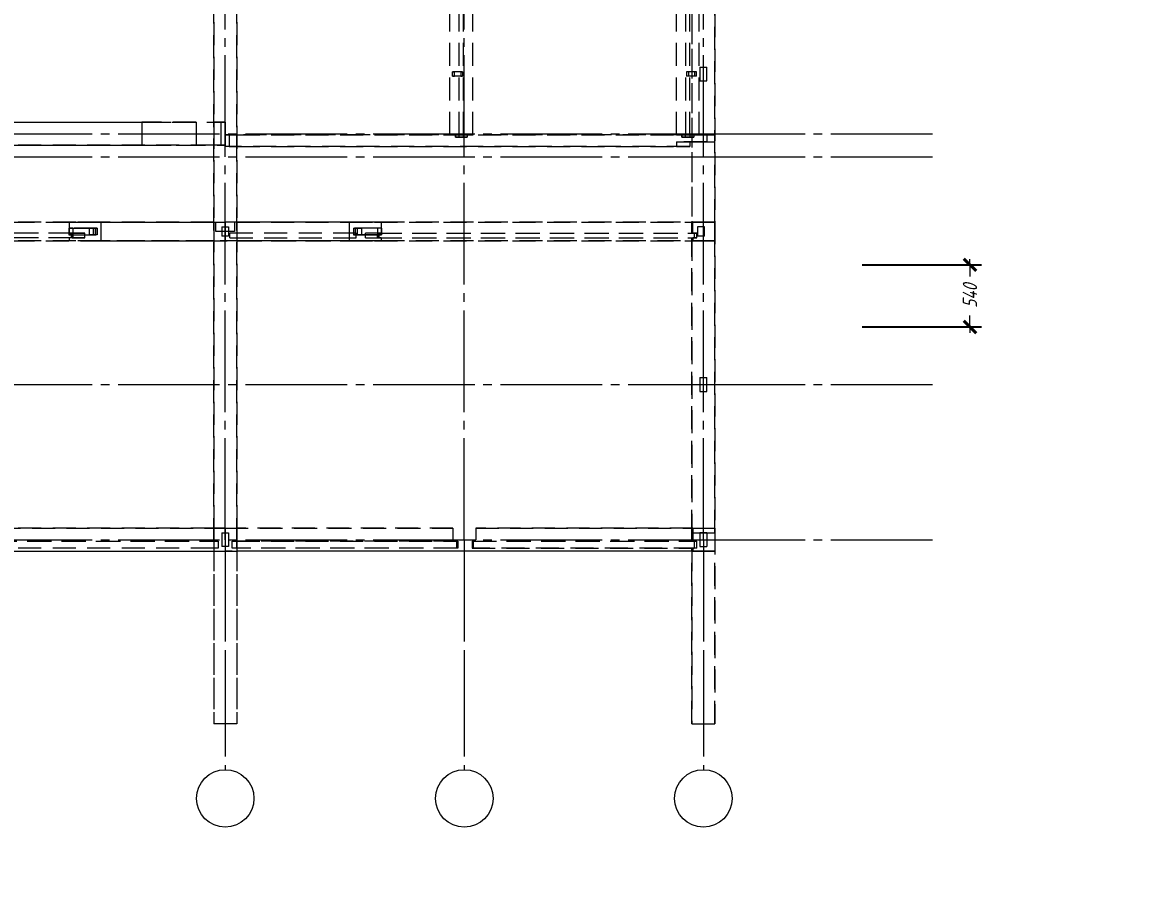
# Model space of a CAD drawing. Header units: millimetres. Extents: x 0 to 10500, y 0 to 297.
# Drawn here: x 4768 to 4963.8, y 0 to 148.4 of the extents above; entities that cross this region are included whole.
import ezdxf

# ---------------------------------------------------------------- set-up
doc = ezdxf.new("R2010")
doc.units = ezdxf.units.MM
for name, pattern in [('K5LT_AXLED', [22.1875, 17.6875, -1.5, 1.5, -1.5]), ('K5LT_BASIC', [0]), ('K5LT_DASHED', [6, 4, -2]), ('K5LT_THIN', [0])]:
    doc.linetypes.add(name, pattern=pattern)
doc.layers.add('Системный слой', color=7, linetype='Continuous')
doc.styles.add('KDIMTEXTSTYLE', font='GOST_AU.SHX', dxfattribs={"width": 0.96, "oblique": 15, "height": 5})
doc.styles.add('KTEXTSTYLE', font='GOST_AU.SHX', dxfattribs={"width": 0.96, "height": 5})
doc.dimstyles.new('KDIMSTYLE (0.02)', dxfattribs={"dimtxt": 5, "dimasz": 1, "dimexe": 2, "dimexo": 0, "dimgap": 1, "dimtad": 1, "dimlfac": 50, "dimtxsty": 'KDIMTEXTSTYLE', "dimsah": 1, "dimcen": 0, "dimdle": 1, "dimadec": 0, "dimazin": 0, "dimtfac": 0.667, "dimtmove": 0, "dimatfit": 3, "dimfxl": 0, "dimtvp": 1, "dimtolj": 1, "dimtzin": 0, "dimarcsym": 0})

# ---------------------------------------------------------------- blocks, each defined once
blk = doc.blocks.new('U300')
at = {"layer": 'Системный слой', "color": 30, "linetype": 'K5LT_AXLED', "lineweight": 18}
for p, q in [((4695.91, 58.4), (4886.51, 58.4)), ((4886.51, 58.4), (4926.51, 58.4))]:
    blk.add_line(p, q, dxfattribs=at)
blk = doc.blocks.new('U301')
at = {"layer": 'Системный слой', "color": 30, "linetype": 'K5LT_AXLED', "lineweight": 18}
for p, q in [((4695.91, 85.4), (4886.51, 85.4)), ((4886.51, 85.4), (4926.51, 85.4))]:
    blk.add_line(p, q, dxfattribs=at)
blk = doc.blocks.new('U302')
at = {"layer": 'Системный слой', "color": 30, "linetype": 'K5LT_AXLED', "lineweight": 18}
for p, q in [((4695.91, 125), (4886.51, 125)), ((4886.51, 125), (4926.51, 125))]:
    blk.add_line(p, q, dxfattribs=at)
blk = doc.blocks.new('U303')
at = {"layer": 'Системный слой', "color": 30, "linetype": 'K5LT_AXLED', "lineweight": 18}
for p, q in [((4695.91, 129), (4886.51, 129)), ((4886.51, 129), (4926.51, 129))]:
    blk.add_line(p, q, dxfattribs=at)
blk = doc.blocks.new('U311')
at = {"layer": 'Системный слой', "color": 30, "linetype": 'K5LT_AXLED', "lineweight": 18}
for p, q in [((4803.31, 58.4), (4803.31, 250.2)), ((4803.31, 58.4), (4803.31, 38.4)), ((4803.31, 38.4), (4803.31, 18.4))]:
    blk.add_line(p, q, dxfattribs=at)
at = {"layer": 'Системный слой', "color": 7, "linetype": 'K5LT_THIN', "lineweight": 18}
blk.add_arc((4803.31, 13.4), 5, 0, 360, dxfattribs=at)
blk = doc.blocks.new('U312')
at = {"layer": 'Системный слой', "color": 30, "linetype": 'K5LT_AXLED', "lineweight": 18}
for p, q in [((4844.91, 58.4), (4844.91, 250.2)), ((4844.91, 58.4), (4844.91, 38.4)), ((4844.91, 38.4), (4844.91, 18.4))]:
    blk.add_line(p, q, dxfattribs=at)
at = {"layer": 'Системный слой', "color": 7, "linetype": 'K5LT_THIN', "lineweight": 18}
blk.add_arc((4844.91, 13.4), 5, 0, 360, dxfattribs=at)
blk = doc.blocks.new('U313')
at = {"layer": 'Системный слой', "color": 30, "linetype": 'K5LT_AXLED', "lineweight": 18}
for p, q in [((4886.51, 58.4), (4886.51, 250.2)), ((4886.51, 58.4), (4886.51, 38.4)), ((4886.51, 38.4), (4886.51, 18.4))]:
    blk.add_line(p, q, dxfattribs=at)
at = {"layer": 'Системный слой', "color": 7, "linetype": 'K5LT_THIN', "lineweight": 18}
blk.add_arc((4886.51, 13.4), 5, 0, 360, dxfattribs=at)
blk = doc.blocks.new('U299')
at = {"layer": 'Системный слой'}
for name in ['U311', 'U312', 'U313', 'U303', 'U302', 'U301', 'U300']:
    blk.add_blockref(name, (0, 0), dxfattribs=at)
blk = doc.blocks.new('U330')
at = {"layer": 'Системный слой', "color": 7, "linetype": 'K5LT_DASHED', "lineweight": 18}
for p, q in [((4888.51, 209.8), (4888.51, 26.4)), ((4884.51, 203.8), (4884.51, 111.72)), ((4884.51, 196.6), (4884.51, 113.6)), ((4888.51, 113.6), (4888.51, 196.6)), ((4801.31, 58.16), (4801.31, 166.4)), ((4801.31, 166.4), (4801.31, 26.4)), ((4805.31, 58.16), (4805.31, 160.4)), ((4805.31, 160.4), (4805.31, 26.4)), ((4885.91, 140.6), (4887.11, 140.6)), ((4885.91, 140.6), (4885.91, 138.2)), ((4887.11, 138.2), (4887.11, 140.6)), ((4885.91, 138.2), (4887.11, 138.2)), ((4781.67, 113.6), (4776.16, 113.6)), ((4776.16, 113.6), (4776.16, 111.72)), ((4776.16, 113.6), (4801.71, 113.6)), ((4781.67, 113.6), (4781.67, 110.4)), ((4781.67, 113.6), (4801.71, 113.6)), ((4801.71, 112), (4801.71, 113.6)), ((4824.96, 113.6), (4804.91, 113.6)), ((4804.91, 113.6), (4804.91, 112)), ((4830.46, 113.6), (4804.91, 113.6)), ((4824.96, 110.4), (4824.96, 113.6)), ((4824.96, 113.6), (4830.46, 113.6)), ((4830.46, 113.6), (4830.46, 111.72)), ((4884.51, 111.72), (4884.51, 113.6)), ((4884.51, 113.6), (4888.51, 113.6)), ((4888.51, 110.4), (4888.51, 113.6)), ((4776.11, 112.6), (4779.63, 112.6)), ((4776.11, 112.6), (4776.11, 111.4)), ((4776.11, 112.6), (4776.81, 112.6)), ((4776.71, 111.72), (4776.16, 111.72)), ((4776.16, 111.72), (4778.91, 111.72)), ((4776.71, 110.92), (4776.71, 111.72)), ((4778.91, 111.72), (4776.71, 111.72)), ((4781.02, 112.6), (4776.81, 112.6)), ((4776.81, 112.6), (4776.81, 111.4)), ((4778.91, 110.92), (4778.91, 111.72)), ((4779.63, 112.6), (4780.68, 112.6)), ((4779.63, 112.6), (4779.63, 111.4)), ((4780.68, 112.6), (4781.02, 112.6)), ((4780.68, 112.6), (4780.68, 111.4)), ((4781.02, 112.6), (4781.02, 111.4)), ((4804.91, 112), (4801.71, 112)), ((4802.71, 112.8), (4803.91, 112.8)), ((4802.71, 112.8), (4802.71, 111.2)), ((4803.91, 112.8), (4803.91, 111.2)), ((4804.11, 110.92), (4804.11, 111.72)), ((4826.11, 111.72), (4804.11, 111.72)), ((4829.82, 112.6), (4825.61, 112.6)), ((4825.61, 112.6), (4825.95, 112.6)), ((4825.61, 112.6), (4825.61, 111.4)), ((4825.95, 112.6), (4827, 112.6)), ((4825.95, 112.6), (4825.95, 111.4)), ((4826.11, 110.92), (4826.11, 111.72)), ((4830.52, 112.6), (4827, 112.6)), ((4827, 112.6), (4827, 111.4)), ((4827.71, 110.92), (4827.71, 111.72)), ((4829.91, 111.72), (4827.71, 111.72)), ((4830.46, 111.72), (4827.71, 111.72)), ((4830.52, 112.6), (4829.82, 112.6)), ((4829.82, 112.6), (4829.82, 111.4)), ((4829.91, 110.92), (4829.91, 111.72)), ((4829.91, 111.72), (4830.46, 111.72)), ((4830.52, 112.6), (4830.52, 111.4)), ((4884.51, 111.72), (4884.91, 111.72)), ((4884.91, 111.72), (4884.91, 110.92)), ((4886.71, 112.8), (4885.51, 112.8)), ((4885.51, 112.8), (4885.51, 111.2)), ((4886.71, 111.2), (4886.71, 112.8)), ((4776.11, 111.4), (4776.81, 111.4)), ((4776.11, 111.4), (4779.63, 111.4)), ((4776.71, 110.92), (4776.16, 110.92)), ((4778.91, 110.92), (4776.16, 110.92)), ((4776.16, 110.92), (4776.16, 110.4)), ((4781.67, 110.4), (4776.16, 110.4)), ((4830.46, 110.4), (4776.16, 110.4)), ((4776.71, 110.92), (4778.91, 110.92)), ((4776.81, 111.4), (4781.02, 111.4)), ((4780.68, 111.4), (4779.63, 111.4)), ((4781.02, 111.4), (4780.68, 111.4)), ((4781.67, 110.4), (4824.96, 110.4)), ((4803.91, 111.2), (4802.71, 111.2)), ((4804.11, 110.92), (4826.11, 110.92)), ((4824.96, 110.4), (4830.46, 110.4)), ((4825.95, 111.4), (4825.61, 111.4)), ((4825.61, 111.4), (4829.82, 111.4)), ((4827, 111.4), (4825.95, 111.4)), ((4830.52, 111.4), (4827, 111.4)), ((4827.71, 110.92), (4830.46, 110.92)), ((4827.71, 110.92), (4829.91, 110.92)), ((4830.52, 111.4), (4829.82, 111.4)), ((4830.46, 110.92), (4829.91, 110.92)), ((4830.46, 110.92), (4830.46, 110.4)), ((4884.51, 110.4), (4884.51, 110.92)), ((4884.51, 110.92), (4884.91, 110.92)), ((4884.51, 110.92), (4884.51, 58.16)), ((4884.51, 110.4), (4888.51, 110.4)), ((4884.51, 59.6), (4884.51, 110.4)), ((4886.71, 111.2), (4885.51, 111.2)), ((4888.51, 59.6), (4888.51, 110.4)), ((4885.91, 86.6), (4887.11, 86.6)), ((4885.91, 86.6), (4885.91, 84.2)), ((4887.11, 84.2), (4887.11, 86.6)), ((4885.91, 84.2), (4887.11, 84.2)), ((4802.71, 59.6), (4803.91, 59.6)), ((4802.71, 59.6), (4802.71, 57.2)), ((4803.91, 59.6), (4803.91, 57.2)), ((4884.51, 58.16), (4884.51, 59.6)), ((4884.51, 59.6), (4888.51, 59.6)), ((4887.11, 59.6), (4885.91, 59.6)), ((4885.91, 59.6), (4885.91, 57.2)), ((4887.11, 59.6), (4887.11, 57.2)), ((4888.51, 59.6), (4888.51, 56.4)), ((4801.31, 58.16), (4802.11, 58.16)), ((4801.31, 58.16), (4801.31, 56.92)), ((4802.11, 56.92), (4801.31, 56.92)), ((4801.31, 56.92), (4801.31, 26.4)), ((4802.11, 58.16), (4802.11, 56.92)), ((4803.91, 57.2), (4802.71, 57.2)), ((4804.51, 56.92), (4804.51, 58.16)), ((4804.51, 58.16), (4805.31, 58.16)), ((4805.31, 56.92), (4804.51, 56.92)), ((4805.31, 56.92), (4805.31, 58.16)), ((4805.31, 56.92), (4805.31, 26.4)), ((4884.51, 58.16), (4884.91, 58.16)), ((4884.51, 56.4), (4884.51, 56.92)), ((4884.51, 56.92), (4884.91, 56.92)), ((4884.51, 56.92), (4884.51, 26.4)), ((4884.91, 58.16), (4884.91, 56.92)), ((4885.91, 57.2), (4887.11, 57.2)), ((4884.51, 56.4), (4888.51, 56.4)), ((4884.51, 26.4), (4884.51, 56.4)), ((4888.51, 26.4), (4888.51, 56.4)), ((4805.31, 26.4), (4801.31, 26.4)), ((4884.51, 26.4), (4888.51, 26.4))]:
    blk.add_line(p, q, dxfattribs=at)
blk = doc.blocks.new('U343')
at = {"layer": 'Системный слой', "color": 7, "linetype": 'K5LT_DASHED', "lineweight": 18}
for p, q in [((4842.42, 128.8), (4842.42, 150)), ((4844.03, 128.8), (4844.03, 150)), ((4844.77, 128.8), (4844.77, 150)), ((4846.39, 128.8), (4846.39, 150)), ((4881.82, 128.8), (4881.82, 150)), ((4883.44, 128.8), (4883.44, 150)), ((4884.17, 128.8), (4884.17, 150)), ((4885.79, 128.8), (4885.79, 150)), ((4844.3, 139.8), (4842.89, 139.8)), ((4842.89, 139), (4842.89, 139.8)), ((4842.89, 139.8), (4843.21, 139.8)), ((4844.3, 139), (4842.89, 139)), ((4842.89, 139), (4843.21, 139)), ((4844.62, 139.8), (4843.21, 139.8)), ((4843.21, 139), (4843.21, 139.8)), ((4844.62, 139), (4843.21, 139)), ((4844.3, 139.8), (4844.62, 139.8)), ((4844.3, 139.8), (4844.3, 139)), ((4844.3, 139), (4844.62, 139)), ((4844.62, 139.8), (4844.62, 139)), ((4885, 139.8), (4883.59, 139.8)), ((4883.91, 139.8), (4883.59, 139.8)), ((4883.59, 139.8), (4883.59, 139)), ((4885, 139), (4883.59, 139)), ((4883.91, 139), (4883.59, 139)), ((4885.32, 139.8), (4883.91, 139.8)), ((4883.91, 139.8), (4883.91, 139)), ((4885.32, 139), (4883.91, 139)), ((4885, 139), (4885, 139.8)), ((4885.32, 139.8), (4885, 139.8)), ((4885.32, 139), (4885, 139)), ((4885.32, 139), (4885.32, 139.8)), ((4693.91, 131), (4798.24, 131)), ((4697.8, 131), (4788.78, 131)), ((4722.11, 131), (4801.31, 131)), ((4722.11, 131), (4803.31, 131)), ((4798.24, 131), (4788.78, 131)), ((4788.78, 131), (4788.78, 127)), ((4798.24, 131), (4798.24, 127)), ((4802.62, 131), (4801.31, 131)), ((4801.31, 131), (4801.31, 127)), ((4803.31, 131), (4802.62, 131)), ((4802.62, 127), (4802.62, 131)), ((4803.31, 131), (4803.31, 127)), ((4803.31, 128.8), (4804.01, 128.8)), ((4803.31, 128.8), (4803.31, 126.8)), ((4888.51, 128.8), (4803.31, 128.8)), ((4804.01, 128.8), (4804.01, 126.8)), ((4804.01, 128.8), (4805.31, 128.8)), ((4805.31, 126.8), (4805.31, 128.8)), ((4805.31, 128.8), (4887.14, 128.8)), ((4844.77, 128.8), (4842.42, 128.8)), ((4842.42, 128.8), (4844.03, 128.8)), ((4844.78, 128.8), (4843.37, 128.8)), ((4843.37, 128.8), (4843.37, 128.4)), ((4843.37, 128.8), (4844.02, 128.8)), ((4843.37, 128.4), (4843.37, 128.8)), ((4844.78, 128.8), (4843.37, 128.8)), ((4843.37, 128.8), (4844.02, 128.8)), ((4844.78, 128.4), (4843.37, 128.4)), ((4843.37, 128.4), (4844.02, 128.4)), ((4843.37, 128.4), (4844.78, 128.4)), ((4843.37, 128.4), (4844.02, 128.4)), ((4845.43, 128.8), (4844.02, 128.8)), ((4844.02, 128.4), (4844.02, 128.8)), ((4845.43, 128.8), (4844.02, 128.8)), ((4844.02, 128.4), (4844.02, 128.8)), ((4845.43, 128.4), (4844.02, 128.4)), ((4845.43, 128.4), (4844.02, 128.4)), ((4844.03, 128.8), (4846.39, 128.8)), ((4844.77, 128.8), (4846.39, 128.8)), ((4845.43, 128.8), (4844.78, 128.8)), ((4844.78, 128.4), (4844.78, 128.8)), ((4844.78, 128.4), (4844.78, 128.8)), ((4844.78, 128.8), (4845.43, 128.8)), ((4845.43, 128.4), (4844.78, 128.4)), ((4844.78, 128.4), (4845.43, 128.4)), ((4845.43, 128.8), (4845.43, 128.4)), ((4845.43, 128.8), (4845.43, 128.4)), ((4884.17, 128.8), (4881.82, 128.8)), ((4881.82, 128.8), (4883.44, 128.8)), ((4887.14, 127.6), (4881.82, 127.6)), ((4881.82, 127.6), (4881.82, 126.8)), ((4881.82, 127.6), (4884.17, 127.6)), ((4884.19, 128.8), (4882.78, 128.8)), ((4882.78, 128.8), (4882.78, 128.4)), ((4882.78, 128.8), (4883.43, 128.8)), ((4882.78, 128.4), (4882.78, 128.8)), ((4884.19, 128.8), (4882.78, 128.8)), ((4882.78, 128.8), (4883.43, 128.8)), ((4884.19, 128.4), (4882.78, 128.4)), ((4882.78, 128.4), (4883.43, 128.4)), ((4882.78, 128.4), (4884.19, 128.4)), ((4882.78, 128.4), (4883.43, 128.4)), ((4884.84, 128.8), (4883.43, 128.8)), ((4883.43, 128.4), (4883.43, 128.8)), ((4884.84, 128.8), (4883.43, 128.8)), ((4883.43, 128.4), (4883.43, 128.8)), ((4884.84, 128.4), (4883.43, 128.4)), ((4884.84, 128.4), (4883.43, 128.4)), ((4883.44, 128.8), (4885.79, 128.8)), ((4884.17, 128.8), (4885.79, 128.8)), ((4884.17, 127.6), (4884.17, 126.8)), ((4884.17, 127.6), (4888.51, 127.6)), ((4884.84, 128.8), (4884.19, 128.8)), ((4884.19, 128.4), (4884.19, 128.8)), ((4884.19, 128.4), (4884.19, 128.8)), ((4884.19, 128.8), (4884.84, 128.8)), ((4884.84, 128.4), (4884.19, 128.4)), ((4884.19, 128.4), (4884.84, 128.4)), ((4884.84, 128.8), (4884.84, 128.4)), ((4884.84, 128.8), (4884.84, 128.4)), ((4887.14, 128.8), (4887.14, 127.6)), ((4887.14, 128.8), (4888.51, 128.8)), ((4887.14, 127.6), (4888.51, 127.6)), ((4888.51, 127.6), (4888.51, 128.8)), ((4693.91, 127), (4803.31, 127)), ((4693.91, 127), (4798.24, 127)), ((4697.8, 127), (4788.78, 127)), ((4801.31, 127), (4697.91, 127)), ((4788.78, 127), (4798.24, 127)), ((4802.62, 127), (4801.31, 127)), ((4803.31, 127), (4802.62, 127)), ((4804.01, 126.8), (4803.31, 126.8)), ((4884.17, 126.8), (4803.31, 126.8)), ((4804.01, 126.8), (4805.31, 126.8)), ((4805.31, 126.8), (4881.82, 126.8)), ((4881.82, 126.8), (4884.17, 126.8)), ((4718.11, 113.6), (4803.31, 113.6)), ((4801.31, 113.6), (4721.93, 113.6)), ((4801.31, 113.6), (4801.31, 110.4)), ((4801.31, 113.6), (4803.31, 113.6)), ((4803.31, 110.4), (4803.31, 113.6)), ((4805.31, 113.6), (4803.31, 113.6)), ((4803.31, 113.6), (4803.31, 110.4)), ((4888.51, 113.6), (4803.31, 113.6)), ((4805.31, 113.6), (4805.31, 110.4)), ((4805.31, 113.6), (4884.69, 113.6)), ((4884.69, 111.72), (4884.69, 113.6)), ((4888.51, 113.6), (4884.69, 113.6)), ((4888.51, 113.6), (4888.51, 110.4)), ((4776.58, 111.72), (4721.25, 111.72)), ((4776.81, 111.72), (4721.93, 111.72)), ((4776.81, 112.6), (4776.11, 112.6)), ((4776.11, 112.6), (4776.11, 111.4)), ((4776.11, 112.6), (4780.32, 112.6)), ((4776.58, 111.4), (4776.58, 111.72)), ((4776.58, 111.72), (4776.81, 111.72)), ((4776.81, 112.6), (4781.02, 112.6)), ((4776.81, 112.6), (4776.81, 111.72)), ((4781.02, 112.6), (4780.32, 112.6)), ((4780.32, 112.6), (4780.32, 111.4)), ((4781.02, 111.4), (4781.02, 112.6)), ((4829.82, 112.6), (4825.61, 112.6)), ((4825.61, 112.6), (4825.61, 111.4)), ((4825.61, 112.6), (4826.31, 112.6)), ((4830.52, 112.6), (4826.31, 112.6)), ((4826.31, 111.4), (4826.31, 112.6)), ((4830.52, 112.6), (4829.82, 112.6)), ((4829.82, 112.6), (4829.82, 111.72)), ((4829.82, 111.72), (4830.05, 111.72)), ((4829.82, 111.72), (4884.69, 111.72)), ((4830.05, 111.4), (4830.05, 111.72)), ((4830.05, 111.72), (4885.37, 111.72)), ((4830.52, 111.4), (4830.52, 112.6)), ((4885.37, 111.72), (4884.69, 111.72)), ((4885.37, 110.92), (4885.37, 111.72)), ((4718.11, 110.4), (4803.31, 110.4)), ((4776.58, 110.92), (4721.25, 110.92)), ((4776.81, 110.92), (4721.93, 110.92)), ((4801.31, 110.4), (4721.93, 110.4)), ((4776.58, 111.4), (4776.11, 111.4)), ((4776.11, 111.4), (4780.32, 111.4)), ((4776.81, 111.4), (4776.58, 111.4)), ((4776.58, 110.92), (4776.58, 111.4)), ((4776.81, 110.92), (4776.58, 110.92)), ((4776.81, 111.4), (4776.81, 110.92)), ((4776.81, 111.4), (4781.02, 111.4)), ((4781.02, 111.4), (4780.32, 111.4)), ((4801.31, 110.4), (4803.31, 110.4)), ((4805.31, 110.4), (4803.31, 110.4)), ((4888.51, 110.4), (4803.31, 110.4)), ((4805.31, 110.4), (4884.69, 110.4)), ((4829.82, 111.4), (4825.61, 111.4)), ((4825.61, 111.4), (4826.31, 111.4)), ((4830.52, 111.4), (4826.31, 111.4)), ((4829.82, 110.92), (4829.82, 111.4)), ((4829.82, 111.4), (4830.05, 111.4)), ((4829.82, 110.92), (4884.69, 110.92)), ((4829.82, 110.92), (4830.05, 110.92)), ((4830.05, 111.4), (4830.05, 110.92)), ((4830.05, 111.4), (4830.52, 111.4)), ((4830.05, 110.92), (4885.37, 110.92)), ((4885.37, 110.92), (4884.69, 110.92)), ((4884.69, 110.92), (4884.69, 110.4)), ((4888.51, 110.4), (4884.69, 110.4)), ((4801.31, 60.4), (4763.71, 60.4)), ((4763.71, 60.4), (4803.31, 60.4)), ((4801.31, 60.4), (4801.31, 58.16)), ((4803.31, 60.4), (4801.31, 60.4)), ((4801.31, 60.4), (4801.31, 56.4)), ((4803.31, 60.4), (4803.31, 56.4)), ((4803.31, 60.4), (4803.31, 56.4)), ((4803.31, 60.4), (4805.31, 60.4)), ((4803.31, 60.4), (4842.91, 60.4)), ((4842.91, 60.4), (4805.31, 60.4)), ((4805.31, 60.4), (4805.31, 58.16)), ((4805.31, 60.4), (4805.31, 56.4)), ((4842.91, 60.4), (4842.91, 58.4)), ((4884.69, 60.4), (4846.91, 60.4)), ((4846.91, 60.4), (4846.91, 58.4)), ((4846.91, 60.4), (4888.51, 60.4)), ((4884.69, 60.4), (4884.69, 58.16)), ((4884.69, 60.4), (4888.51, 60.4)), ((4888.51, 60.4), (4888.51, 56.4)), ((4762.83, 58.16), (4801.31, 58.16)), ((4801.31, 56.92), (4762.83, 56.92)), ((4763.07, 58.16), (4801.31, 58.16)), ((4801.31, 56.92), (4763.07, 56.92)), ((4801.31, 58.16), (4801.31, 56.92)), ((4801.31, 56.92), (4801.31, 56.4)), ((4805.31, 58.16), (4843.8, 58.16)), ((4805.31, 58.16), (4805.31, 56.92)), ((4843.56, 58.16), (4805.31, 58.16)), ((4843.8, 56.92), (4805.31, 56.92)), ((4843.56, 56.92), (4805.31, 56.92)), ((4805.31, 56.92), (4805.31, 56.4)), ((4842.91, 58.4), (4846.91, 58.4)), ((4843.8, 58.16), (4843.56, 58.16)), ((4843.56, 58.16), (4843.56, 56.92)), ((4843.8, 56.92), (4843.56, 56.92)), ((4843.8, 58.16), (4843.8, 56.92)), ((4846.5, 58.16), (4846.27, 58.16)), ((4846.27, 58.16), (4884.69, 58.16)), ((4846.27, 58.16), (4846.27, 56.92)), ((4846.5, 56.92), (4846.27, 56.92)), ((4846.27, 56.92), (4884.69, 56.92)), ((4846.5, 56.92), (4846.5, 58.16)), ((4846.5, 58.16), (4885.37, 58.16)), ((4885.37, 56.92), (4846.5, 56.92)), ((4885.37, 58.16), (4884.69, 58.16)), ((4885.37, 56.92), (4884.69, 56.92)), ((4884.69, 56.92), (4884.69, 56.4)), ((4885.37, 56.92), (4885.37, 58.16)), ((4718.11, 56.4), (4803.31, 56.4)), ((4721.93, 56.4), (4801.31, 56.4)), ((4801.31, 56.4), (4803.31, 56.4)), ((4888.51, 56.4), (4803.31, 56.4)), ((4803.31, 56.4), (4805.31, 56.4)), ((4884.69, 56.4), (4805.31, 56.4)), ((4888.51, 56.4), (4884.69, 56.4))]:
    blk.add_line(p, q, dxfattribs=at)
blk = doc.blocks.new('KDIMARROW_03')
at = {"layer": 'Системный слой', "color": 0, "linetype": 'K5LT_BASIC', "lineweight": 40}
blk.add_line((-1.06, -1.06), (1.06, 1.06), dxfattribs=at)
at = {"layer": 'Системный слой', "color": 0, "linetype": 'K5LT_THIN', "lineweight": 18}
for q in [(-1, 0), (2, 0)]:
    blk.add_line((0, 0), q, dxfattribs=at)

msp = doc.modelspace()

# ---------------------------------------------------------------- block references
at = {"layer": 'Системный слой'}
for name in ['U299', 'U330', 'U343']:
    msp.add_blockref(name, (0, 0), dxfattribs=at)

# ---------------------------------------------------------------- dimensions: what is measured, and where the dimension line sits
at = {"layer": 'Системный слой', "color": 7}
msp.add_linear_dim(base=(4932.89581, 95.40197), p1=(4912.11404, 106.20195), p2=(4912.11405, 95.40197), angle=90, location=(4932.89581, 100.80196), dimstyle='KDIMSTYLE (0.02)', override={"dimexo": 2, "dimpost": '\\H2.5;\\W0.965;\\Q15;<>', "dimblk1": 'KDIMARROW_03', "dimblk2": 'KDIMARROW_03', "dimse1": 0, "dimse2": 0, "dimclrt": 7, "dimtolj": 1}, dxfattribs=at).render()

doc.saveas('drawing.dxf')
